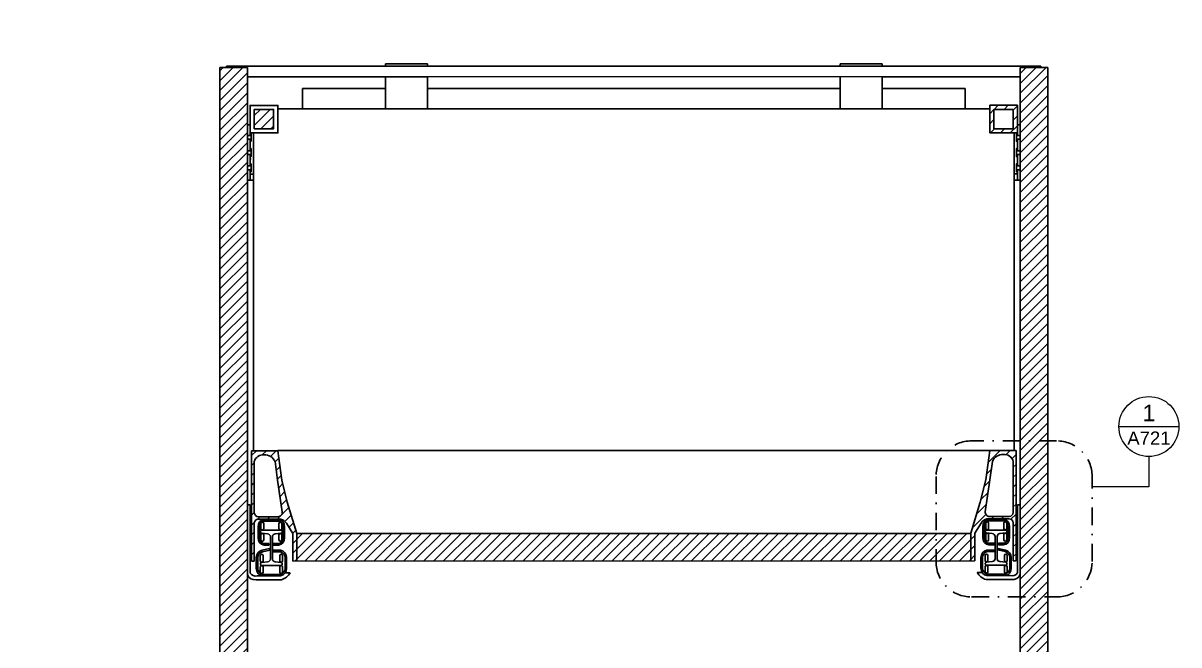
# Model space of a CAD drawing. Header units: millimetres. Extents: x -327 to 34504, y -289 to 580.
# Drawn here: x 1168.4 to 1252.2, y 356.6 to 401.6 of the extents above; entities that cross this region are included whole.
import ezdxf
from ezdxf.enums import TextEntityAlignment as Align

# ---------------------------------------------------------------- set-up
doc = ezdxf.new("R2010")
doc.units = ezdxf.units.MM
doc.linetypes.add('TRATTOPUNTO', pattern=[25.4, 12.7, -6.35, 0, -6.35])
doc.layers.add('A-ANNO-SYMB', color=3, linetype='Continuous', lineweight=15)
for name, color, linetype in [('FINESTRE', 4, 'Continuous'), ('G-ANNO-LOGO', 3, 'Continuous'), ('linee sezionate', 4, 'Continuous'), ('prospetti', 2, 'Continuous'), ('simboli tratteggiati', 1, 'Continuous'), ('viti', 5, 'Continuous')]:
    doc.layers.add(name, color=color, linetype=linetype)
doc.styles.add('ARIAL', font='arial.ttf')
doc.styles.get("Standard").update_dxf_attribs({"font": 'arial.ttf'})
pattern_1 = [(45, (0, 0), (-0.3592102448427661, 0.3592102448427661), [])]

# ---------------------------------------------------------------- blocks, each defined once
blk = doc.blocks.new('DETAGLI')
at = {"layer": 'A-ANNO-SYMB', "linetype": 'Continuous'}
blk.add_line((486.6623038243881, 356.1683681189022), (504.7640424375231, 356.1683681189022), dxfattribs=at)
blk.add_circle((495.7131731309556, 356.1683681189022), 9.050869306567474, dxfattribs=at)
for tag, p in [('TAVOLA', (495.7131731309555, 362.7615465745272)), ('SEZIONE', (495.7131731309557, 354.6683681189022))]:
    blk.add_attdef(tag, text='', height=5, dxfattribs=at).set_placement(p, align=Align.TOP_CENTER)

msp = doc.modelspace()

# ---------------------------------------------------------------- hatches: boundary and pattern name
at = {"layer": 'G-ANNO-LOGO'}
h = msp.add_hatch(dxfattribs=at)
h.set_pattern_fill('ANSI31', color=256, scale=0.16)
h.set_pattern_definition(pattern_1)
h.paths.add_polyline_path([(1016.667294711189, 318.4269184481637), (1013.384316685488, 318.4269184481637), (1013.384218231937, 309.4054568721264), (1016.667196257638, 309.4054568721264)])
h.paths.add_polyline_path([(1011.742729219086, 318.4269184481637), (1010.742729219086, 318.4269184481637), (1010.742729219086, 309.3936626701835), (1011.742729219086, 309.3936626701835)])
h.paths.add_polyline_path([(1066.101338210969, 318.4222081361332), (1062.818360185267, 318.4222081361332), (1062.818262180534, 309.4054568721264), (1066.101240206235, 309.4054568721264)])
h.paths.add_polyline_path([(1068.742729219086, 320.4269184481636), (1067.942729219085, 320.4269184481636), (1010.742729219086, 320.4269184481636), (1010.742729219086, 318.4269184481637), (1011.742729219086, 318.4269184481637), (1068.742729219086, 318.4269184481636)])
h.paths.add_polyline_path([(1025.867302083134, 401.6340675490414), (1019.756720704572, 401.6340675490414), (1008.742729219086, 401.6340675490412), (1008.742729219086, 398.8340675490413), (1025.867302083134, 398.8340675490413)])
h.paths.add_polyline_path([(1068.742729219086, 401.6340675490413), (1060.49444157545, 401.6340675490413), (1056.367302083134, 401.6340675490414), (1056.367302083134, 398.8340675490414), (1060.999724961829, 398.8340675490414), (1068.742729219086, 398.8340675490414)])
h.paths.add_polyline_path([(1184.898342323598, 392.125751296112), (1184.970367818224, 392.2856685378056), (1184.970367818224, 392.3946687002758), (1184.898342323598, 392.3946666731435), (1184.898342323598, 393.2273954971765), (1184.970367818224, 393.3933936891103), (1184.970367818224, 393.5023938515805), (1184.898342323598, 393.5023918244483), (1184.898342323598, 393.6498933777879), (1184.970367818224, 393.6498939438284), (1184.970367818224, 393.3933936891103), (1184.970367818224, 393.0798857086279), (1184.913846681422, 392.5421683483302), (1184.970367818224, 392.5421687925236), (1184.970367818224, 392.2856685378056), (1184.970367818224, 391.9721605573231), (1184.913986104136, 391.4405500991382), (1184.970367818224, 391.440550542236), (1184.970367818224, 391.1840502875179), (1184.970367818224, 390.8705423070355), (1184.898342323598, 390.2602608833029), (1184.898342323598, 391.0180520890476), (1184.970367818224, 391.1840502875179), (1184.970367818224, 391.2930504499881), (1184.898342323598, 391.2930484228559)])
h.paths.add_polyline_path([(1185.197269998281, 393.9794314694046), (1185.197269998281, 395.3794314694047), (1186.597269998281, 395.3794314694047), (1186.597269998281, 393.9794314694046)])
h.paths.add_polyline_path([(1185.211166004953, 355.3794267418391), (1186.611166004953, 355.3794267418391), (1186.611166004953, 353.979426741839), (1185.211166004953, 353.979426741839)])
h.paths.add_polyline_path([(1242.698234554466, 398.4269184481634), (1240.698234554466, 398.4269184481632), (1240.6979007317, 397.7508796726756), (1240.695995573834, 393.8926629011814), (1240.69667238341, 371.3788548941081), (1242.698234554466, 371.3788548941081)])
h.paths.add_polyline_path([(1242.698234554466, 371.3788548941081), (1240.69667238341, 371.3788548941081), (1240.697012326988, 360.070763626181), (1242.698234554466, 360.070763626181)])
h.paths.add_polyline_path([(1242.698234554466, 360.070763626181), (1240.697012326988, 360.070763626181), (1240.698013839091, 326.7558520250373), (1240.709789314879, 326.7558520250373), (1240.709789314877, 321.7011913751185), (1240.698264223299, 318.4269184481636), (1242.698234554466, 318.4269184481636)])
h.paths.add_polyline_path([(1239.056843546349, 318.4222081361329), (1235.773865520647, 318.4222081361329), (1235.773767515914, 309.405456872126), (1239.056745541615, 309.405456872126)])
h.paths.add_polyline_path([(1189.622800046569, 318.4269184481634), (1186.339822020868, 318.4269184481634), (1186.339723567317, 309.405456872126), (1189.622701593019, 309.405456872126)])
h.paths.add_polyline_path([(1240.698203950636, 320.4318652272588), (1184.705905983056, 320.4318874758237), (1184.698234554466, 318.4269184481634), (1240.698264223299, 318.4269184481636)])
h.paths.add_polyline_path([(1237.123814715301, 324.6759678705772), (1188.2966715036, 324.6759678705762), (1188.2966715036, 322.6760720906145), (1237.123814715301, 322.6930346463055)])
edge = h.paths.add_edge_path()
edge.add_line((1187.602070665762, 326.9268159955448), (1187.200877073462, 328.5321003406619))
edge.add_line((1187.200877073462, 328.5321003406619), (1186.91107119347, 330.6657444185589))
edge.add_line((1186.91107119347, 330.6657444185589), (1185.01107119347, 330.6657444185589))
edge.add_line((1185.01107119347, 330.6657444185589), (1185.01107119347, 322.6657444185596))
edge.add_line((1185.01107119347, 322.6657444185596), (1185.21107119347, 322.6657444185589))
edge.add_line((1185.21107119347, 322.6657444185589), (1185.211071193473, 325.4308023834462))
edge.add_arc((1185.527693399851, 325.3989611118292), 0.3182192454115857, 92.61800850700939, 174.2573284973346, ccw=False)
edge.add_line((1185.513158108904, 325.7168482198839), (1187.132639738548, 325.7168482198839))
edge.add_arc((1186.939671474373, 325.0424670647142), 0.7014461443522467, 31.80575534375828, 74.03198988194993, ccw=False)
edge.add_line((1187.535788294641, 325.4121580573292), (1187.996671503602, 324.6657444185548))
edge.add_line((1187.996671503602, 324.6657444185548), (1187.996671503601, 322.6759678705768))
edge.add_line((1187.996671503601, 322.6759678705768), (1188.2966715036, 322.6760720906145))
edge.add_line((1188.2966715036, 322.6760720906145), (1188.2966715036, 324.6657444185583))
edge.add_line((1188.2966715036, 324.6657444185583), (1187.602070665762, 326.9268159955448))
edge = h.paths.add_edge_path(flags=16)
edge.add_line((1186.940338504117, 325.8832892631556), (1185.513158108909, 325.8832892631556))
edge.add_arc((1185.527693399849, 326.2011763712106), 0.3182192454115149, 185.7426715026552, 267.38199149434246, ccw=False)
edge.add_line((1185.21107119347, 326.1693350995936), (1185.21107119347, 329.874636378734))
edge.add_arc((1185.849258795136, 329.7124096487777), 0.6584838090888965, 82.8301249299297, 165.7375415521344, ccw=False)
edge.add_arc((1185.973349309938, 329.5566376576012), 0.8101911533179647, 23.110045948686377, 92.96473279909333, ccw=False)
edge.add_line((1186.718524804887, 329.8746363787359), (1186.900877073462, 328.5321003406601))
edge.add_line((1186.900877073462, 328.5321003406601), (1187.242425419555, 326.2330176428291))
edge.add_arc((1186.925803213176, 326.2011763712114), 0.3182192454123327, -87.38199149398139, 5.7426715027754085, ccw=False)
h = msp.add_hatch(dxfattribs=at)
h.set_pattern_fill('ANSI31', color=256, scale=0.16)
h.set_pattern_definition(pattern_1)
h.paths.add_polyline_path([(1184.695995573833, 393.892662901183), (1184.6979007317, 397.7508796726756), (1184.696724261115, 397.7508796726756), (1184.698234554466, 398.4269184481634), (1182.698234554466, 398.4269184481636), (1182.698234554466, 318.4269184481634), (1184.698234554466, 318.4269184481634)])
h = msp.add_hatch(dxfattribs=at)
h.set_pattern_fill('ANSI31', color=256, scale=0.16)
h.set_pattern_definition(pattern_1)
h.paths.add_polyline_path([(1238.287846480353, 325.7340192156503), (1239.878257528102, 325.7340192156503, -0.3983291587624251), (1240.209415025428, 325.4479733792126), (1240.209415025431, 322.6829154143253), (1240.409415025431, 322.682915414326), (1240.409415025431, 330.6829154143253), (1238.509415025431, 330.6829154143253), (1238.219609145439, 328.5492713364282), (1237.818415553138, 326.9439869913109), (1237.123814715301, 324.6829154143247), (1237.123814715301, 322.6930346463055), (1237.423814715301, 322.6931388663432), (1237.423814715299, 324.6829154143211), (1237.883257964461, 325.4269969967035, -0.1873712240567291)])
h.paths.add_polyline_path([(1238.178060799346, 326.2501886385957), (1238.519609145439, 328.5492713364282), (1238.701961414014, 329.8918073745024, -0.3146018470495658), (1239.489041017204, 330.3829154143252, -0.3784042223266667), (1240.209415025431, 329.8918073745004), (1240.209415025431, 326.18650609536, -0.3720919734198605), (1239.907328109992, 325.900460258922), (1238.509218296668, 325.900460258922, -0.457628233928517)], flags=16)
h.paths.add_polyline_path([(1240.509509836913, 355.6800200693791), (1238.509509836913, 355.6800200693791), (1238.509509836913, 353.6800200693791), (1240.509509836913, 353.6800200693791)])
h.paths.add_polyline_path([(1240.209509836913, 355.3800200693791), (1240.209509836913, 353.980020069379), (1238.809509836913, 353.980020069379), (1238.809509836913, 355.3800200693791)], flags=16)
h.paths.add_polyline_path([(1234.597811343819, 364.6759725981427), (1188.282775496928, 364.6759725981418), (1188.282775496928, 362.6760768181801), (1234.597811343819, 362.6921666674567)])
h.paths.add_polyline_path([(1187.588174659091, 366.92682072311), (1187.18698106679, 368.5321050682273), (1186.897175186798, 370.6657491461244), (1184.997175186798, 370.6657491461244), (1184.997175186798, 362.6657491461251), (1185.197175186798, 362.6657491461244), (1185.197175186801, 365.4308071110117, -0.3720919734132205), (1185.499262102232, 365.7168529474494), (1187.118743731876, 365.7168529474494, -0.1863602751135484), (1187.521892287966, 365.4121627849004), (1187.98277549693, 364.6657491461203), (1187.982775496929, 362.6759725981424), (1188.282775496928, 362.6760768181801), (1188.282775496928, 364.6657491461239)])
h.paths.add_polyline_path([(1186.926442497445, 365.8832939907211), (1185.499262102237, 365.8832939907211, -0.3720919734200344), (1185.197175186798, 366.1693398271591), (1185.197175186798, 369.8746411062995, -0.3784042223277538), (1185.917549195028, 370.3657491461245, -0.3146018470488442), (1186.704628798215, 369.8746411063014), (1186.88698106679, 368.5321050682279), (1187.228529412883, 366.2330223703948, -0.4302784058212075)], flags=16)
h.paths.add_polyline_path([(1237.109918708629, 364.6759725981428), (1234.597811343819, 364.6759725981427), (1234.597811343819, 362.6921666674567), (1237.109918708629, 362.693039373871)])
h.paths.add_polyline_path([(1240.495613830241, 395.6800247969446), (1238.495613830241, 395.6800247969446), (1238.495613830241, 393.6800247969446), (1240.495613830241, 393.6800247969446)])
h.paths.add_polyline_path([(1240.195613830241, 395.3800247969447), (1240.195613830241, 393.9800247969446), (1238.795613830241, 393.9800247969446), (1238.795613830241, 395.3800247969447)], flags=16)
h = msp.add_hatch(dxfattribs=at)
h.set_pattern_fill('ANSI31', color=256, scale=0.16)
h.set_pattern_definition(pattern_1)
h.paths.add_polyline_path([(1240.395519018759, 370.6829201418908), (1238.495519018759, 370.6829201418908), (1238.205713138767, 368.5492760639937), (1237.804519546467, 366.9439917188764), (1237.109918708629, 364.6829201418902), (1237.109918708629, 362.693039373871), (1237.409918708629, 362.6931435939088), (1237.409918708627, 364.6829201418867), (1237.869361957789, 365.4270017242689, -0.1873712240567587), (1238.273950473681, 365.7340239432158), (1239.864361521431, 365.7340239432158, -0.398329158762426), (1240.195519018756, 365.4479781067781), (1240.195519018759, 362.6829201418908), (1240.395519018759, 362.6829201418915)])
h.paths.add_polyline_path([(1239.475145010532, 370.3829201418907, -0.378404222326664), (1240.195519018759, 369.8918121020659), (1240.195519018759, 366.1865108229255, -0.37209197341987), (1239.89343210332, 365.9004649864875), (1238.466251708112, 365.9004649864875, -0.4302784058209644), (1238.164164792674, 366.2501933661612), (1238.505713138767, 368.5492760639937), (1238.688065407342, 369.8918121020679, -0.314601847049569)], flags=16)

# ---------------------------------------------------------------- linework, layer by layer
for p, q in [((1184.698234554466, 398.4269184481634), (1182.698234554466, 398.4269184481636)), ((1240.698234554466, 398.4269184481634), (1242.698234554466, 398.4269184481636)), ((1240.695893308207, 366.7558567526029), (1240.695893308206, 361.7011961026869))]:
    msp.add_line(p, q)
at = {"layer": 'A-ANNO-SYMB'}
for p, q in [((1250.021146210085, 370.2439161120228), (1250.021146210085, 368.043916112023)), ((1250.021146210085, 368.043916112023), (1245.905902611747, 368.043916112023))]:
    msp.add_line(p, q, dxfattribs=at)
at = {"layer": 'FINESTRE'}
for p, q in [((1185.473119772141, 365.1531167118253), (1185.473119772141, 364.3641098630178)), ((1185.58489853708, 365.1516582217998), (1185.58489853708, 364.3655683530415)), ((1185.677276779475, 365.0187061422846), (1185.677276779475, 365.3907384480833)), ((1185.87969071572, 365.3907384480833), (1185.87969071572, 365.0187061422846)), ((1186.960375515652, 365.685552698455), (1185.905495465465, 365.6855526984552)), ((1186.946653056204, 365.5737739335159), (1185.919217924912, 365.5737739335159)), ((1186.986180265396, 365.3907384480833), (1186.986180265396, 365.0187061422846)), ((1187.18859420164, 365.0187061422846), (1187.18859420164, 365.3907384480833)), ((1187.280972444038, 364.365568353031), (1187.280972444038, 365.1516582218014)), ((1187.392751208977, 364.3641098630178), (1187.392751208977, 365.1531167118253)), ((1237.999942996581, 364.3812808587842), (1237.999942996581, 365.1702877075917)), ((1238.111721761519, 364.3827393487974), (1238.111721761519, 365.1688292175678)), ((1238.204100003917, 365.035877138051), (1238.204100003917, 365.4079094438497)), ((1238.406513940161, 365.4079094438497), (1238.406513940161, 365.035877138051)), ((1238.432318689905, 365.7027236942214), (1239.487198740092, 365.7027236942216)), ((1238.446041149353, 365.5909449292823), (1239.473476280645, 365.5909449292823)), ((1239.513003489838, 365.4079094438497), (1239.513003489838, 365.035877138051)), ((1239.715417426082, 365.035877138051), (1239.715417426082, 365.4079094438497)), ((1239.807795668477, 365.1688292175662), (1239.807795668477, 364.3827393488078)), ((1239.919574433416, 365.1702877075917), (1239.919574433416, 364.3812808587842)), ((1185.677276779475, 364.5703985095336), (1185.677276779475, 364.1983662037348)), ((1185.87969071572, 364.1983662037348), (1185.87969071572, 364.5703985095336)), ((1186.986180265396, 364.1983662037348), (1186.986180265396, 364.5703985095336)), ((1187.18859420164, 364.5703985095336), (1187.18859420164, 364.1983662037348)), ((1238.204100003917, 364.5875695052999), (1238.204100003917, 364.2155371995012)), ((1238.406513940161, 364.2155371995012), (1238.406513940161, 364.5875695052999)), ((1239.513003489838, 364.2155371995012), (1239.513003489838, 364.5875695052999)), ((1239.715417426082, 364.5875695052999), (1239.715417426082, 364.2155371995012)), ((1185.773253570686, 363.4518231126369), (1186.298256892227, 363.5755267245443)), ((1185.786976030133, 363.3400443476976), (1186.323892678021, 363.4667273735442)), ((1185.905495465465, 363.8316738763879), (1186.263681534734, 363.8316738763879)), ((1185.919217924911, 363.943452641327), (1186.263681534734, 363.943452641327)), ((1186.263681534734, 363.943452641327), (1186.263681534734, 363.8316738763881)), ((1186.323892678021, 363.466727373544), (1186.298256892227, 363.5755267245443)), ((1186.545111759898, 363.352172726223), (1186.547535264075, 363.4639252157649)), ((1187.110360264289, 363.4518231126367), (1186.547535264075, 363.4639252157649)), ((1186.593129736552, 363.943452641327), (1186.946653056206, 363.943452641327)), ((1186.593129736552, 363.943452641327), (1186.593129736552, 363.8316738763881)), ((1186.593129736552, 363.8316738763881), (1186.960375515653, 363.8316738763881)), ((1238.282333941268, 363.4689941084031), (1238.845158941482, 363.4810962115313)), ((1238.799564469005, 363.8488448721545), (1238.432318689904, 363.8488448721545)), ((1238.799564469005, 363.9606236370934), (1238.446041149351, 363.9606236370934)), ((1238.799564469005, 363.9606236370934), (1238.799564469005, 363.8488448721545)), ((1238.847582445659, 363.3693437219894), (1238.845158941482, 363.4810962115313)), ((1239.068801527536, 363.4838983693104), (1239.09443731333, 363.5926977203106)), ((1239.605718175424, 363.357215343464), (1239.068801527536, 363.4838983693106)), ((1239.619440634871, 363.4689941084033), (1239.09443731333, 363.5926977203106)), ((1239.473476280646, 363.9606236370934), (1239.129012670823, 363.9606236370934)), ((1239.129012670823, 363.9606236370934), (1239.129012670823, 363.8488448721545)), ((1239.487198740092, 363.8488448721542), (1239.129012670823, 363.8488448721542)), ((1185.340877877363, 362.1303802771993), (1185.340877877363, 362.919387126007)), ((1185.452656642302, 362.1318387672247), (1185.452656642302, 362.9179286359831)), ((1185.63720187958, 362.6922111754543), (1185.63720187958, 363.064243481253)), ((1185.839615815825, 363.064243481253), (1185.839615815825, 362.6922111754543)), ((1187.096637804842, 363.3400443476967), (1186.545111759898, 363.352172726223)), ((1187.043998019149, 363.064243481253), (1187.043998019149, 362.6922111754543)), ((1187.246411955394, 362.6922111754543), (1187.246411955394, 363.064243481253)), ((1187.430957192673, 362.1318387672247), (1187.430957192673, 362.9179286359831)), ((1187.542735957612, 362.1303802771993), (1187.542735957612, 362.919387126007)), ((1237.849958247945, 362.1475512729656), (1237.849958247945, 362.9365581217734)), ((1237.961737012884, 362.1490097629911), (1237.961737012884, 362.9350996317495)), ((1238.146282250163, 362.7093821712207), (1238.146282250163, 363.0814144770194)), ((1238.296056400715, 363.3572153434631), (1238.847582445659, 363.3693437219894)), ((1238.348696186408, 363.0814144770194), (1238.348696186408, 362.7093821712207)), ((1239.553078389732, 363.0814144770194), (1239.553078389732, 362.7093821712207)), ((1239.755492325977, 362.7093821712207), (1239.755492325977, 363.0814144770194)), ((1239.940037563255, 362.1490097629911), (1239.940037563255, 362.9350996317495)), ((1240.051816328194, 362.1475512729656), (1240.051816328194, 362.9365581217734)), ((1185.63720187958, 362.2433016033549), (1185.63720187958, 361.8712692975562)), ((1185.839615815825, 361.8712692975562), (1185.839615815825, 362.2433016033549)), ((1187.043998019149, 361.8712692975562), (1187.043998019149, 362.2433016033549)), ((1187.246411955394, 362.2433016033549), (1187.246411955394, 361.8712692975562)), ((1238.146282250163, 362.2604725991213), (1238.146282250163, 361.8884402933226)), ((1238.348696186408, 361.8884402933226), (1238.348696186408, 362.2604725991213)), ((1239.553078389732, 361.8884402933226), (1239.553078389732, 362.2604725991213)), ((1239.755492325977, 362.2604725991213), (1239.755492325977, 361.8884402933226)), ((1185.773253570685, 361.5979442905698), (1187.110360264289, 361.5979442905693)), ((1185.786976030133, 361.7097230555087), (1187.096637804842, 361.7097230555087)), ((1239.619440634872, 361.6151152863362), (1238.282333941268, 361.6151152863357)), ((1239.605718175424, 361.7268940512751), (1238.296056400715, 361.7268940512751))]:
    msp.add_line(p, q, dxfattribs=at)
for points in [[(1187.148097276223, 364.9004851579723), (1185.735516558752, 364.9004851579712, 0.3390630053013972), (1185.658167504043, 364.8283429500209), (1185.658167504043, 364.7607617017973, 0.3390630053013445), (1185.735516558774, 364.688619493849), (1186.165280448455, 364.6438985472598, -0.3634637134970842), (1186.374981712803, 364.4363929180913), (1186.374981712803, 363.8445157224039)], [(1187.148097276223, 362.3618235573413), (1185.735516558752, 362.3618235573424, -0.3390630053013972), (1185.658167504043, 362.4339657652927), (1185.658167504043, 362.5015470135165, -0.3390630053013445), (1185.735516558774, 362.5736892214645), (1186.165280448455, 362.618410168054, 0.3634637134970842), (1186.374981712803, 362.8259157972225), (1186.374981712803, 364.4363929180915)], [(1187.148097276219, 364.9004851579725, -0.3390630053013465), (1187.225446330928, 364.8283429500223), (1187.225446330928, 364.7607617017984, -0.3390630053013387), (1187.148097276212, 364.688619493849), (1186.718333386531, 364.6438985472598, 0.3634637134970739), (1186.508632122183, 364.4363929180913), (1186.508632122183, 363.8445157224039)], [(1187.148097276219, 362.361823557341, 0.3390630053013465), (1187.225446330928, 362.4339657652913), (1187.225446330928, 362.5015470135152, 0.3390630053013387), (1187.148097276212, 362.5736892214645), (1186.718333386531, 362.618410168054, -0.3634637134970739), (1186.508632122183, 362.8259157972225), (1186.508632122183, 364.4363929180915)], [(1238.244596929338, 364.9176561537389, 0.3390630053013465), (1238.167247874629, 364.8455139457886), (1238.167247874629, 364.7779326975648, 0.3390630053013387), (1238.244596929345, 364.7057904896154), (1238.674360819026, 364.6610695430262, -0.3634637134970739), (1238.884062083374, 364.4535639138577), (1238.884062083374, 363.8616867181703)], [(1238.244596929338, 362.3789945531074, -0.3390630053013465), (1238.167247874629, 362.4511367610577), (1238.167247874629, 362.5187180092815, -0.3390630053013387), (1238.244596929345, 362.5908602172309), (1238.674360819026, 362.6355811638203, 0.3634637134970739), (1238.884062083374, 362.8430867929889), (1238.884062083374, 364.4535639138579)], [(1238.244596929334, 364.9176561537387), (1239.657177646805, 364.9176561537375, -0.3390630053013972), (1239.734526701514, 364.8455139457873), (1239.734526701514, 364.7779326975636, -0.3390630053013445), (1239.657177646783, 364.7057904896154), (1239.227413757102, 364.6610695430262, 0.3634637134970842), (1239.017712492754, 364.4535639138577), (1239.017712492754, 363.8616867181703)], [(1238.244596929334, 362.3789945531076), (1239.657177646805, 362.3789945531088, 0.3390630053013972), (1239.734526701514, 362.451136761059), (1239.734526701514, 362.5187180092829, 0.3390630053013445), (1239.657177646783, 362.5908602172309), (1239.227413757102, 362.6355811638203, -0.3634637134970842), (1239.017712492754, 362.8430867929889), (1239.017712492754, 364.4535639138579)]]:
    msp.add_lwpolyline(points, format="xyb", dxfattribs=at)
for centre, radius, start, end in [((1185.835362788463, 369.7124143763407), 0.6584838090886592, 82.8301249311255, 165.7375415518979), ((1185.959453303266, 369.5566423851667), 0.8101911533180243, 23.11004594855972, 92.9647328001132), ((1239.433240902291, 369.5738133809331), 0.8101911533180243, 87.0352671998868, 156.8899540514344), ((1239.557331417094, 369.7295853721071), 0.6584838090886592, 14.26245844810219, 97.16987506890057), ((1185.513797393177, 366.2011810987761), 0.3182192454115736, 185.7426715022658, 267.3819914930091), ((1186.911907206503, 366.2011810987771), 0.3182192454125646, 272.6180085071474, 5.742671502782961), ((1238.480786999054, 366.2183520945434), 0.3182192454125646, 174.257328497217, 267.3819914928266), ((1239.87889681238, 366.2183520945425), 0.3182192454115736, 272.618008507017, 354.2573284977342), ((1185.513797393179, 365.3989658393947), 0.3182192454115736, 92.61800850699088, 174.2573284977342), ((1185.961165101986, 365.1985671936841), 0.4901571077594137, 96.5214451165572, 185.3204718266871), ((1185.945450212881, 365.2095479126233), 0.3651694500186959, 94.1194439420839, 189.1214836038528), ((1185.778483747598, 365.3907384480833), 0.1012069681223789, 0, 180), ((1186.920420768236, 365.2095479126233), 0.3651694500186959, 350.8785163961472, 85.88055605791612), ((1186.920420768234, 365.2095479126233), 0.3651694500186959, 350.8785163961537, 85.88055605791612), ((1186.904705879131, 365.1985671936841), 0.4901571077594137, 354.6795281733129, 83.47855488349524), ((1186.90470587913, 365.1985671936841), 0.4901571077594137, 354.6795281733195, 83.47855488344281), ((1187.087387233518, 365.3907384480833), 0.1012069681223789, 0, 180), ((1186.925775467702, 365.0424717922801), 0.7014461443518485, 31.80575536917791, 74.03198988200991), ((1238.466918737855, 365.0596427880465), 0.7014461443518485, 105.9680101180177, 148.1942446308136), ((1238.487988326426, 365.2157381894505), 0.4901571077594137, 96.52144511653097, 185.320471826687), ((1238.487988326428, 365.2157381894505), 0.4901571077594137, 96.5214451165572, 185.3204718266806), ((1238.472273437321, 365.2267189083897), 0.3651694500186959, 94.1194439420839, 189.1214836038528), ((1238.472273437323, 365.2267189083897), 0.3651694500186959, 94.1194439420839, 189.1214836038464), ((1238.305306972039, 365.4079094438497), 0.1012069681223789, 0, 180), ((1239.447243992676, 365.2267189083897), 0.3651694500186959, 350.8785163961472, 85.88055605791612), ((1239.431529103571, 365.2157381894505), 0.4901571077594137, 354.6795281733129, 83.47855488344281), ((1239.614210457959, 365.4079094438497), 0.1012069681223789, 0, 180), ((1239.878896812378, 365.4161368351611), 0.3182192454115736, 5.742671502265726, 87.38199149298306), ((1185.961165101986, 364.3186593811586), 0.4901571077594137, 174.6795281733129, 263.4785548834428), ((1185.945450212881, 364.3076786622196), 0.3651694500186959, 170.8785163961536, 265.8805560579161), ((1185.778483747598, 365.0187061422846), 0.1012069681223789, 180, 0), ((1185.778483747598, 364.5703985095336), 0.1012069681223789, 0, 180), ((1186.920420768236, 364.3076786622196), 0.3651694500186959, 274.1194439420839, 9.121483603852782), ((1186.904705879131, 364.3186593811586), 0.4901571077594137, 276.5214451165572, 5.320471826687092), ((1187.087387233518, 365.0187061422846), 0.1012069681223789, 180, 0), ((1187.087387233518, 364.5703985095336), 0.1012069681223789, 0, 180), ((1238.487988326426, 364.3358303769249), 0.4901571077594137, 174.6795281733129, 263.478554883469), ((1238.472273437321, 364.324849657986), 0.3651694500186959, 170.8785163961472, 265.8805560579161), ((1238.305306972039, 365.035877138051), 0.1012069681223789, 180, 0), ((1238.305306972039, 364.5875695052999), 0.1012069681223789, 0, 180), ((1239.447243992676, 364.324849657986), 0.3651694500186959, 274.1194439420839, 9.121483603846382), ((1239.431529103571, 364.3358303769249), 0.4901571077594137, 276.5214451165572, 5.320471826687054), ((1239.614210457959, 365.035877138051), 0.1012069681223789, 180, 0), ((1239.614210457959, 364.5875695052999), 0.1012069681223789, 0, 180), ((1185.9019777914, 362.905512116572), 0.5612714400536464, 103.2584516485853, 178.5834652948897), ((1185.778483747598, 364.1983662037348), 0.1012069681223789, 180, 0), ((1187.087387233518, 364.1983662037348), 0.1012069681223789, 180, 0), ((1186.981636043575, 362.9055121165718), 0.5612714400536504, 1.416534705129819, 76.74154835146845), ((1238.411058161983, 362.9226831123382), 0.5612714400536504, 103.2584516485585, 178.5834652948702), ((1238.305306972039, 364.2155371995012), 0.1012069681223789, 180, 0), ((1239.614210457959, 364.2155371995012), 0.1012069681223789, 180, 0), ((1239.490716414157, 362.9226831123384), 0.5612714400536464, 1.416534705110275, 76.74154835144148), ((1185.9019777914, 362.905512116572), 0.4494926751145616, 104.8238335719891, 178.4170939742167), ((1185.738408847703, 363.064243481253), 0.1012069681223789, 0, 180), ((1185.738408847703, 362.6922111754543), 0.1012069681223789, 180, 0), ((1187.145204987272, 363.064243481253), 0.1012069681223789, 0, 180), ((1187.145204987272, 362.6922111754543), 0.1012069681223789, 180, 0), ((1186.981636043575, 362.9055121165723), 0.4494926751145572, 1.582906025770309, 75.17616642801093), ((1238.411058161983, 362.9226831123386), 0.4494926751145572, 104.8238335719623, 178.4170939742297), ((1238.247489218285, 363.0814144770194), 0.1012069681223789, 0, 180), ((1238.247489218285, 362.7093821712207), 0.1012069681223789, 180, 0), ((1239.654285357854, 363.0814144770194), 0.1012069681223789, 0, 180), ((1239.654285357854, 362.7093821712207), 0.1012069681223789, 180, 0), ((1239.490716414157, 362.9226831123384), 0.4494926751145616, 1.582906025783321, 75.17616642803766), ((1185.9019777914, 362.1442552866342), 0.561271440053604, 181.4165347051103, 256.7415483514147), ((1185.9019777914, 362.1442552866342), 0.4494926751144594, 181.582906025588, 255.1761664281183), ((1185.738408847703, 362.2433016033549), 0.1012069681223789, 0, 180), ((1185.738408847703, 361.8712692975562), 0.1012069681223789, 180, 0), ((1187.145204987272, 362.2433016033549), 0.1012069681223789, 0, 180), ((1187.145204987272, 361.8712692975562), 0.1012069681223789, 180, 0), ((1186.981636043575, 362.1442552866345), 0.4494926751146129, 284.823833571828, 358.4170939743925), ((1186.981636043575, 362.1442552866345), 0.5612714400537585, 283.2584516485315, 358.5834652948702), ((1238.411058161983, 362.1614262824008), 0.5612714400537585, 181.4165347051298, 256.7415483514415), ((1238.411058161983, 362.1614262824008), 0.4494926751146129, 181.5829060256075, 255.1761664281454), ((1238.247489218285, 362.2604725991213), 0.1012069681223789, 0, 180), ((1238.247489218285, 361.8884402933226), 0.1012069681223789, 180, 0), ((1239.654285357854, 362.2604725991213), 0.1012069681223789, 0, 180), ((1239.654285357854, 361.8884402933226), 0.1012069681223789, 180, 0), ((1239.490716414157, 362.1614262824006), 0.4494926751144594, 284.8238335718815, 358.417093974412), ((1239.490716414157, 362.1614262824006), 0.561271440053604, 283.2584516485585, 358.5834652948897)]:
    msp.add_arc(centre, radius, start, end, dxfattribs=at)
at = {"layer": 'linee sezionate'}
for p, q in [((1182.698234554466, 398.4269184481636), (1182.698234554466, 318.4269184481634)), ((1182.698234554466, 398.4269184481636), (1184.698234554466, 398.4269184481634)), ((1184.695995573833, 393.892662901183), (1184.698234554466, 398.4269184481636)), ((1184.695995573833, 393.892662901183), (1184.698234554466, 398.4269184481636)), ((1240.698234554466, 398.4269184481634), (1240.695995573834, 393.8926629011814)), ((1240.698234554466, 398.4269184481632), (1242.698234554466, 398.4269184481634)), ((1242.698234554466, 398.4269184481634), (1242.698234554466, 318.4269184481636)), ((1184.695995573833, 393.892662901183), (1184.698234554466, 318.4269184481636)), ((1240.695995573834, 393.8926629011814), (1240.698264223299, 318.4269184481633)), ((1184.997175186798, 370.6657491461244), (1184.997175186798, 362.6657491461244)), ((1186.897175186798, 370.6657491461244), (1184.997175186798, 370.6657491461244)), ((1187.18698106679, 368.5321050682273), (1186.897175186798, 370.6657491461244)), ((1238.205713138767, 368.5492760639937), (1238.495519018759, 370.6829201418908)), ((1238.495519018759, 370.6829201418908), (1240.395519018759, 370.6829201418908)), ((1240.395519018759, 370.6829201418908), (1240.395519018759, 362.6829201418908)), ((1185.197175186798, 369.8746411062998), (1185.197175186798, 366.1693398271614)), ((1186.88698106679, 368.5321050682273), (1186.704628798215, 369.8746411063011)), ((1238.505713138767, 368.5492760639937), (1238.688065407342, 369.8918121020674)), ((1240.195519018759, 369.8918121020662), (1240.195519018759, 366.1865108229277)), ((1187.228529412883, 366.2330223703948), (1186.88698106679, 368.5321050682273)), ((1187.588174659091, 366.92682072311), (1187.18698106679, 368.5321050682273)), ((1237.804519546467, 366.9439917188764), (1238.205713138767, 368.5492760639937)), ((1238.164164792674, 366.2501933661612), (1238.505713138767, 368.5492760639937)), ((1188.282775496928, 364.6657491461239), (1187.588174659091, 366.92682072311)), ((1237.109918708629, 364.6829201418902), (1237.804519546467, 366.9439917188764)), ((1185.197175186801, 365.4308071110095), (1185.197175186798, 362.6657491461244)), ((1186.926442497446, 365.8832939907211), (1185.499262102236, 365.8832939907211)), ((1187.118743731873, 365.7168529474494), (1185.499262102232, 365.7168529474494)), ((1187.982775496928, 364.665749146124), (1187.521892287805, 365.4121627851597)), ((1237.409918708629, 364.6829201418903), (1237.870801917752, 365.4293337809261)), ((1238.273950473684, 365.7340239432158), (1239.893432103325, 365.7340239432158)), ((1238.466251708111, 365.9004649864875), (1239.893432103321, 365.9004649864875)), ((1240.195519018756, 365.4479781067758), (1240.195519018759, 362.6829201418908)), ((1187.98277549693, 364.6657491461242), (1187.982775496929, 362.6759725981424)), ((1237.109918708628, 364.6759725981428), (1188.282775496929, 364.6759725981418)), ((1188.282775496928, 364.6657491461244), (1188.282775496928, 362.6758683781046)), ((1237.109918708629, 364.6829201418908), (1237.109918708629, 362.693039373871)), ((1237.409918708627, 364.6829201418906), (1237.409918708629, 362.6931435939088)), ((1184.997175186798, 362.6657491461251), (1185.197175186798, 362.6657491461244)), ((1187.982775496929, 362.6759725981424), (1237.409918708629, 362.6931435939088)), ((1240.395519018759, 362.6829201418915), (1240.195519018759, 362.6829201418908))]:
    msp.add_line(p, q, dxfattribs=at)
for points in [[(1184.897269998281, 393.6794314694046), (1186.897269998281, 393.6794314694046), (1186.897269998281, 395.6794314694046), (1184.897269998281, 395.6794314694046)], [(1184.911166004953, 393.6794314694046), (1186.911166004953, 393.6794314694046), (1186.911166004953, 395.6794314694046), (1184.911166004953, 395.6794314694046)], [(1185.197269998281, 395.3794314694047), (1186.597269998281, 395.3794314694047), (1186.597269998281, 393.9794314694046), (1185.197269998281, 393.9794314694046)], [(1240.495613830241, 393.6800247969446), (1238.495613830241, 393.6800247969446), (1238.495613830241, 395.6800247969446), (1240.495613830241, 395.6800247969446)], [(1240.495613830241, 393.6800247969446), (1238.495613830241, 393.6800247969446), (1238.495613830241, 395.6800247969446), (1240.495613830241, 395.6800247969446)], [(1240.195613830241, 395.3800247969447), (1238.795613830241, 395.3800247969447), (1238.795613830241, 393.9800247969446), (1240.195613830241, 393.9800247969446)]]:
    msp.add_lwpolyline(points, close=True, dxfattribs=at)
at = {"layer": 'prospetti'}
for p, q in [((1188.695995573833, 395.4294314694046), (1188.695995573833, 396.8966273088243)), ((1188.695995573833, 396.8966273088243), (1194.696102377361, 396.8966273088245)), ((1197.740750905969, 396.8966273088243), (1227.650164363393, 396.8966273088243)), ((1230.695529854567, 396.8966273088245), (1236.695995573831, 396.8966273088243)), ((1236.69599557383, 395.4294314694046), (1236.695995573831, 396.8966273088243)), ((1186.911166004953, 395.4294314694046), (1238.495613830241, 395.4294314694046)), ((1185.147269998281, 370.6759725981423), (1185.147269998281, 393.6794314694046)), ((1185.147438662169, 390.6799888369396), (1185.147438662169, 393.6799888369384)), ((1240.246517491671, 370.6829201418907), (1240.246517491671, 393.6800247969446)), ((1240.246517491671, 390.6800247969459), (1240.246517491671, 393.6800247969446)), ((1238.494655945045, 370.6765659156789), (1186.897175186799, 370.6759678705768))]:
    msp.add_line(p, q, dxfattribs=at)
at = {"layer": 'simboli tratteggiati', "linetype": 'TRATTOPUNTO', "ltscale": 0.1}
msp.add_lwpolyline([(1237.16783208653, 360.070763626181), (1243.335881869036, 360.070763626181, 0.414213562373095), (1245.905902611747, 362.6407843688918), (1245.905902611747, 368.8088341513974, 0.414213562373095), (1243.335881869036, 371.3788548941081), (1237.16783208653, 371.3788548941081, 0.414213562373095), (1234.597811343819, 368.8088341513974), (1234.597811343819, 362.6407843688918, 0.414213562373095)], format="xyb", close=True, dxfattribs=at)
at = {"layer": 'viti'}
for p, q in [((1194.696115745435, 398.6759849420507), (1194.696124107034, 398.5269184484121)), ((1197.740178945915, 398.6759849420507), (1194.696115745435, 398.6759849420507)), ((1197.740178945915, 398.5269184484121), (1197.740178945915, 398.6759849420507)), ((1197.740238624559, 398.5269184484121), (1197.740238624559, 398.6759849420507)), ((1227.650767717432, 398.6759849420505), (1227.650776079032, 398.5269184484118)), ((1230.694830917913, 398.6759849420505), (1227.650767717432, 398.6759849420505)), ((1230.694890596557, 398.5269184484118), (1230.694890596557, 398.6759849420505)), ((1183.198231819875, 398.4269184481575), (1183.198237289057, 398.51684931107)), ((1183.198231819875, 398.4269184481575), (1183.198237289057, 398.51684931107)), ((1183.198234554465, 398.5269184484121), (1184.406591633604, 398.5269215227436)), ((1183.198234554466, 398.4269184484021), (1183.198234554465, 398.5269184484121)), ((1183.198234554466, 398.4269184484021), (1183.198234554465, 398.5269184484121)), ((1184.406591633604, 398.5269215227436), (1242.199411025052, 398.5268991789265)), ((1184.696724261115, 397.7508796726756), (1184.698234554466, 398.4269184481636)), ((1184.698234554466, 398.4269184481634), (1184.698234554466, 398.1269184484026)), ((1240.6979007317, 397.7508796726756), (1240.698234554466, 398.4269184481632)), ((1242.199411025051, 398.4269184476518), (1240.699411025051, 398.4269184476314)), ((1240.991053945913, 398.5269073784858), (1242.199411025052, 398.5269184484118)), ((1242.199411025051, 398.4269184484019), (1242.199411025052, 398.5269184484118)), ((1188.696116313244, 397.7508796726756), (1184.696724261115, 397.7508796726756)), ((1188.696116313244, 397.7508796726756), (1184.696724261115, 397.7508796726756)), ((1188.695995573833, 397.7507257612832), (1197.740464834264, 397.7511829996632)), ((1194.696116315682, 397.7510290942273), (1194.696025653419, 395.4294314694047)), ((1197.740464834265, 397.7511829996632), (1240.697906461165, 397.7624826562493)), ((1197.74115305285, 395.4294314694046), (1197.740464834264, 397.7511829996633)), ((1227.650764106829, 397.7510290942275), (1227.650673444566, 395.4294314694047)), ((1230.695800843997, 395.4294314694046), (1230.695112625411, 397.7511829996635)), ((1230.695304897356, 397.7518379247792), (1240.697901454577, 397.7523436007797)), ((1184.899616748046, 394.2602608833038), (1184.696103342966, 394.2602608833038)), ((1184.696103342966, 394.2602608833038), (1184.698342323598, 394.260260883304)), ((1184.898342323598, 393.8932202175456), (1184.898342323598, 393.5023918244483)), ((1240.494339405793, 394.26029684331), (1240.697852810873, 394.26029684331)), ((1240.495613830241, 393.8932561775518), (1240.495613830241, 393.5024277844545)), ((1240.697852810873, 394.26029684331), (1240.695613830241, 394.2602968433102)), ((1184.76209673001, 393.502387989864), (1184.698342323597, 393.502387989864)), ((1184.698342323597, 393.2273978624266), (1184.76209673001, 393.2273978624266)), ((1184.76209673001, 393.502387989864), (1184.898342323598, 393.5023918244483)), ((1184.76209673001, 393.2273978624266), (1184.8983423236, 393.2273954971679)), ((1184.898342323598, 393.2273954971765), (1184.898342323598, 392.3946666731435)), ((1240.63185942383, 393.5024239498703), (1240.495613830241, 393.5024277844545)), ((1240.63185942383, 393.2274338224329), (1240.495613830239, 393.2274314571741)), ((1240.495613830241, 393.2274314571828), (1240.495613830241, 392.3947026331498)), ((1240.63185942383, 393.5024239498703), (1240.695613830243, 393.5024239498703)), ((1240.695613830242, 393.2274338224329), (1240.63185942383, 393.2274338224329)), ((1184.76209673001, 392.3946628385593), (1184.698342323597, 392.3946628385593)), ((1184.698342323597, 392.1196727111219), (1184.76209673001, 392.1196727111219)), ((1184.76209673001, 392.3946628385593), (1184.898342323598, 392.3946666731435)), ((1184.76209673001, 392.1196727111219), (1184.8983423236, 392.1196703458631)), ((1184.898342323598, 392.125751296112), (1184.898342323598, 391.2930484228559)), ((1240.63185942383, 392.3946987985655), (1240.495613830241, 392.3947026331498)), ((1240.495613830241, 392.1257872561182), (1240.495613830241, 391.2930843828622)), ((1240.63185942383, 392.1197086711281), (1240.495613830239, 392.1197063058694)), ((1240.63185942383, 392.3946987985655), (1240.695613830243, 392.3946987985655)), ((1240.695613830242, 392.1197086711281), (1240.63185942383, 392.1197086711281)), ((1184.76209673001, 391.2930445882716), (1184.698342323597, 391.2930445882716)), ((1184.76209673001, 391.2930445882716), (1184.898342323598, 391.2930484228559)), ((1240.63185942383, 391.2930805482779), (1240.495613830241, 391.2930843828622)), ((1240.63185942383, 391.2930805482779), (1240.695613830243, 391.2930805482779)), ((1184.696103342965, 390.2602608833038), (1184.698342323598, 390.260260883304)), ((1184.698342323597, 391.0180544608343), (1184.76209673001, 391.0180544608343)), ((1184.698342323598, 390.2602608833026), (1184.898342323598, 390.2602608833026)), ((1184.698820671598, 390.2602608833026), (1185.147269998281, 390.2602608833026)), ((1184.76209673001, 391.0180544608343), (1184.8983423236, 391.0180520955755)), ((1184.898342323598, 391.0180520890476), (1184.898342323598, 390.2602608833026)), ((1185.149616748046, 390.7065999711788), (1184.898342323598, 390.7065999711788)), ((1240.244339405793, 390.706635931185), (1240.495613830241, 390.706635931185)), ((1240.695135482241, 390.2602968433089), (1240.246517491671, 390.2602968433089)), ((1240.63185942383, 391.0180904208405), (1240.495613830239, 391.0180880555818)), ((1240.495613830241, 391.0180880490539), (1240.495613830241, 390.2602968433089)), ((1240.695613830241, 390.2602968433089), (1240.495613830241, 390.2602968433089)), ((1240.695613830242, 391.0180904208405), (1240.63185942383, 391.0180904208405)), ((1240.697852810874, 390.26029684331), (1240.695613830241, 390.2602968433102)), ((1184.89680089735, 366.7386857568365), (1184.69680089735, 366.7386857568364)), ((1184.896800897351, 361.8010564383605), (1184.89680089735, 366.7386857568365)), ((1240.495893308206, 361.8182274341269), (1240.495893308207, 366.7558567526029)), ((1240.495893308207, 366.7558567526029), (1240.695893308207, 366.7558567526028)), ((1240.695893308207, 366.7558567517249), (1240.695893308207, 361.7011961018089)), ((1240.695893308207, 366.7558567517249), (1240.695893308205, 361.701196102684)), ((1187.806709949534, 361.8249760321053), (1187.443248854323, 361.8249760321053)), ((1237.585984256023, 361.8421470278716), (1237.949445351234, 361.8421470278716)), ((1185.326405787804, 361.318497378222), (1187.174449728774, 361.3184973782218)), ((1185.834366831448, 361.5979442905698), (1185.416995089262, 361.5979442905698)), ((1240.066288417753, 361.3356683739884), (1238.218244476783, 361.3356683739881)), ((1239.558327374109, 361.6151152863362), (1239.975699116295, 361.6151152863362))]:
    msp.add_line(p, q, dxfattribs=at)
for points in [[(1184.898342323598, 393.6498933777879), (1184.970367818224, 393.6498939438284), (1184.970367818224, 393.3933936891103)], [(1240.495613830241, 393.6499293377941), (1240.423588335615, 393.6499299038346), (1240.423588335615, 393.3934296491166)], [(1184.898342323598, 393.0798862746684), (1184.970367818224, 393.0798857086279), (1184.970367818224, 393.3933936891103)], [(1240.495613830241, 393.0799222346747), (1240.423588335615, 393.0799216686341), (1240.423588335615, 393.3934296491166)], [(1184.898342323598, 392.5421682264831), (1184.970367818224, 392.5421687925236), (1184.970367818224, 392.2856685378056)], [(1184.898342323598, 391.9721611233637), (1184.970367818224, 391.9721605573231), (1184.970367818224, 392.2856685378056)], [(1240.495613830241, 392.5422041864894), (1240.423588335615, 392.5422047525299), (1240.423588335615, 392.2857044978118)], [(1240.495613830241, 391.9721970833699), (1240.423588335615, 391.9721965173294), (1240.423588335615, 392.2857044978118)], [(1184.898342323598, 391.4405499761955), (1184.970367818224, 391.440550542236), (1184.970367818224, 391.1840502875179)], [(1184.898342323598, 390.870542873076), (1184.970367818224, 390.8705423070355), (1184.970367818224, 391.1840502875179)], [(1240.495613830241, 391.4405859362017), (1240.423588335615, 391.4405865022422), (1240.423588335615, 391.1840862475242)], [(1240.495613830241, 390.8705788330823), (1240.423588335615, 390.8705782670418), (1240.423588335615, 391.1840862475242)]]:
    msp.add_lwpolyline(points, dxfattribs=at)
for centre, radius, start, end in [((1185.307129904499, 362.0842620268866), 0.4985732639039103, 214.613107665838, 282.7301289553507), ((1186.84791539428, 362.3740038109474), 1.104861304022948, 287.1901177109365, 330.2035568560245), ((1238.544778811277, 362.3911748067138), 1.104861304022948, 209.7964431439632, 252.8098822890632), ((1240.085564301058, 362.1014330226529), 0.4985732639039103, 257.2698710446223, 325.3868923341672), ((1185.254812827372, 361.919949148425), 0.6056977661044802, 202.9238801088851, 276.7881817199245), ((1240.13780773665, 361.9374763602362), 0.6060427916302327, 263.2227121932331, 337.0533476235537)]:
    msp.add_arc(centre, radius, start, end, dxfattribs=at)

# ---------------------------------------------------------------- block references
at = {"layer": 'A-ANNO-SYMB'}
ref = msp.add_blockref('DETAGLI', (1131.049984658656, 286.9357163970624), dxfattribs=dict(at, xscale=0.24, yscale=0.24, zscale=0.24))
ref.add_attrib('SEZIONE', 'A721', dxfattribs={"linetype": 'Continuous', "height": 0.9600000000000002, "style": 'ARIAL'}).set_placement((1250.021146210084, 372.056124745599), align=Align.TOP_CENTER)
ref.add_attrib('TAVOLA', '1', dxfattribs={"linetype": 'Continuous', "height": 1.2, "style": 'ARIAL'}).set_placement((1250.021146210084, 373.9984875749495), align=Align.TOP_CENTER)

doc.saveas('drawing.dxf')
